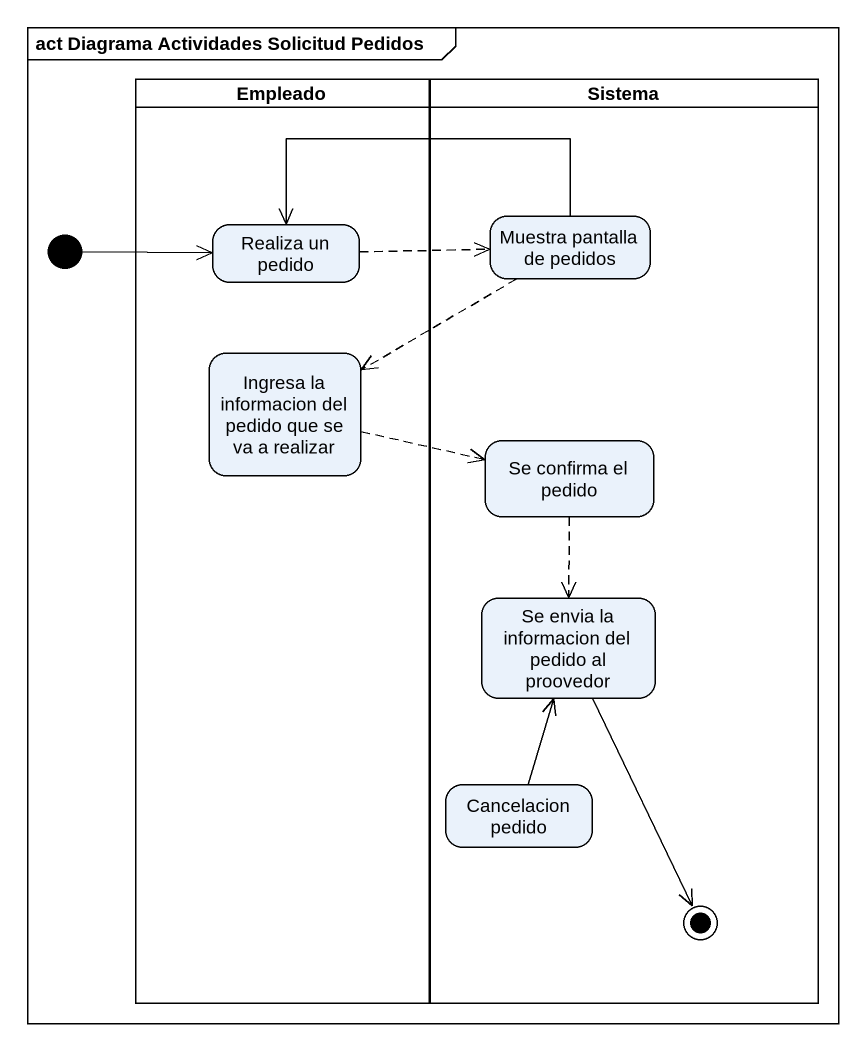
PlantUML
@startuml
mainframe act Diagrama Actividades Solicitud Pedidos
hide empty description
state Empleado <<partition>> {
  state "Realiza un pedido" as Realiza_un_pedido
  state "Ingresa la informacion del pedido que se va a realizar" as Ingresa_la_informacion_del
}
state Sistema <<partition>> {
  state "Muestra pantalla de pedidos" as Muestra_pantalla_de_pedidos
  state "Se confirma el pedido" as Se_confirma_el_pedido
  state "Se envia la informacion del pedido al proovedor" as Se_envia_la_informacion_del
  state "Cancelacion pedido" as Cancelacion_pedido
  Se_envia_la_informacion_del --> [*]
}
state initial1 <<start>>
initial1 -right-> Realiza_un_pedido
Realiza_un_pedido -right[dashed]-> Muestra_pantalla_de_pedidos
Muestra_pantalla_de_pedidos -left-> Realiza_un_pedido
Muestra_pantalla_de_pedidos -left[dashed]-> Ingresa_la_informacion_del
Ingresa_la_informacion_del -right[dashed]-> Se_confirma_el_pedido
Se_confirma_el_pedido -[dashed]-> Se_envia_la_informacion_del
Cancelacion_pedido -up-> Se_envia_la_informacion_del
@enduml
